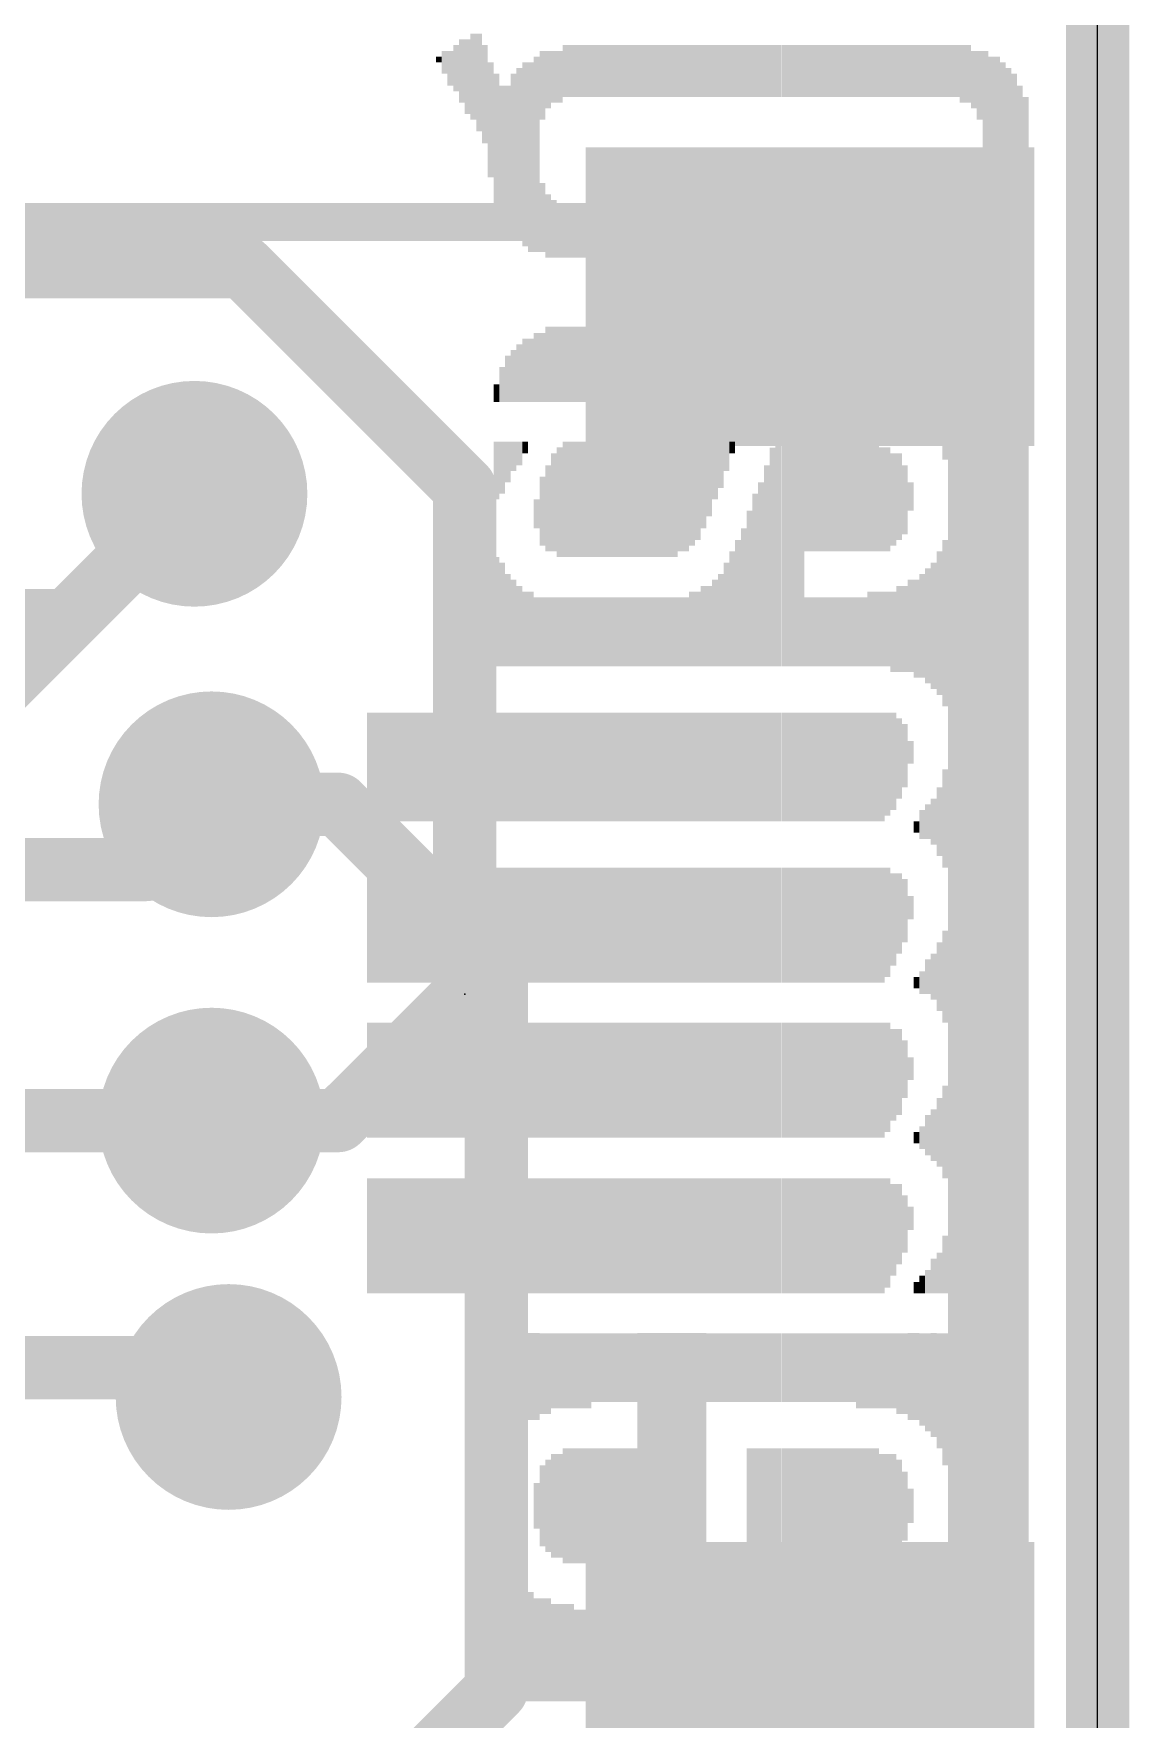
# Model space of a CAD drawing. Extents: x -0.1 to 25.5, y -0.1 to 17.9.
# Drawn here: x 21.13 to 25.53, y 5.98 to 12.75 of the extents above; entities that cross this region are included whole.
import ezdxf

# ---------------------------------------------------------------- set-up
doc = ezdxf.new("R2010")
doc.units = 0
for name, color, linetype in [('1', 12, 'CONTINUOUS'), ('16', 5, 'CONTINUOUS'), ('18', 110, 'CONTINUOUS'), ('20', 4, 'CONTINUOUS'), ('21', 40, 'CONTINUOUS'), ('22', 6, 'CONTINUOUS'), ('23', 53, 'CONTINUOUS'), ('51', 253, 'CONTINUOUS')]:
    doc.layers.add(name, color=color, linetype=linetype)

# ---------------------------------------------------------------- blocks, each defined once
blk = doc.blocks.new('RECT')
blk.add_solid([(-0.5, -0.5), (0.5, -0.5), (-0.5, 0.5), (0.5, 0.5)])
blk = doc.blocks.new('ROUNDV')
at = {"const_width": 0.5}
blk.add_lwpolyline([(0, -0.25, 1), (0, 0.25, 1), (0, -0.25)], format="xyb", dxfattribs=at)

msp = doc.modelspace()

# ---------------------------------------------------------------- linework, layer by layer
at = {"layer": '1', "const_width": 0.254}
for points in [[(17.526, 11.811), (21.971, 11.811)], [(21.971, 11.811), (22.86, 10.922)], [(22.86, 10.922), (22.86, 8.89)], [(21.7754, 10.8987), (21.2668, 10.39)], [(21.2668, 10.39), (20.346, 10.39)], [(21.582, 9.39), (21.844, 9.652)], [(20.346, 9.39), (21.582, 9.39)], [(22.86, 8.89), (22.352, 8.382)], [(21.844, 8.382), (20.354, 8.382)], [(22.352, 8.382), (21.844, 8.382)], [(20.346, 7.39), (21.7949, 7.39)], [(21.7949, 7.39), (21.9125, 7.2724)]]:
    msp.add_lwpolyline(points, dxfattribs=at)
at = {"layer": '1', "const_width": 0.127}
for points in [[(22.0159, 11.8559, 1), (21.9261, 11.7661)], [(21.971, 11.7475, 1), (21.971, 11.8745)], [(22.9235, 10.922, 1), (22.7965, 10.922)], [(21.8203, 10.8538, 1), (21.7305, 10.9436)], [(22.8151, 10.8771, 1), (22.9049, 10.9669)], [(21.2219, 10.4349, 1), (21.3117, 10.3451)], [(21.2668, 10.3265, 1), (21.2668, 10.4535)], [(21.8889, 9.6071, 1), (21.7991, 9.6969)], [(21.5371, 9.4349, 1), (21.6269, 9.3451)], [(21.582, 9.3265, 1), (21.582, 9.4535)], [(22.9049, 8.8451, 1), (22.8151, 8.9349)], [(22.7965, 8.89, 1), (22.9235, 8.89)], [(21.844, 8.4455, 1), (21.844, 8.3185)], [(21.844, 8.3185, 1), (21.844, 8.4455)], [(22.3071, 8.4269, 1), (22.3969, 8.3371)], [(22.352, 8.3185, 1), (22.352, 8.4455)], [(21.8398, 7.4349, 1), (21.75, 7.3451)], [(21.7949, 7.3265, 1), (21.7949, 7.4535)], [(21.8676, 7.2275, 1), (21.9574, 7.3173)]]:
    msp.add_lwpolyline(points, format="xyb", dxfattribs=at)
at = {"layer": '16', "const_width": 0.254}
for points in [[(25.4, 0), (25.4, 17.78)], [(20.6558, 9.779), (21.7754, 10.8987)], [(21.844, 9.652), (22.352, 9.652)], [(22.352, 9.652), (22.987, 9.017)], [(22.987, 9.017), (22.987, 6.096)], [(20.193, 8.382), (21.844, 8.382)], [(22.987, 6.096), (22.098, 5.207)]]:
    msp.add_lwpolyline(points, dxfattribs=at)
at = {"layer": '16', "const_width": 0.127}
for points in [[(21.8203, 10.8538, 1), (21.7305, 10.9436)], [(21.844, 9.7155, 1), (21.844, 9.5885)], [(22.3969, 9.6969, 1), (22.3071, 9.6071)], [(22.352, 9.5885, 1), (22.352, 9.7155)], [(23.0505, 9.017, 1), (22.9235, 9.017)], [(22.9421, 8.9721, 1), (23.0319, 9.0619)], [(21.844, 8.3185, 1), (21.844, 8.4455)], [(22.9235, 6.096, 1), (23.0505, 6.096)], [(23.0319, 6.0511, 1), (22.9421, 6.1409)]]:
    msp.add_lwpolyline(points, format="xyb", dxfattribs=at)
at = {"layer": '20'}
msp.add_line((25.4, 2.54), (25.4, 15.24), dxfattribs=at)
at = {"layer": '21', "const_width": 0.1524}
for points in [[(20.646, 11.99), (23.246, 11.99)], [(24.946, 6.79), (24.946, 10.99)]]:
    msp.add_lwpolyline(points, dxfattribs=at)
at = {"layer": '21', "const_width": 0.0762}
for points in [[(23.246, 11.9519, 1), (23.246, 12.0281)], [(24.9841, 10.99, 1), (24.9079, 10.99)], [(24.9079, 6.79, 1), (24.9841, 6.79)]]:
    msp.add_lwpolyline(points, format="xyb", dxfattribs=at)
at = {"layer": '23'}
msp.add_point((22.86, 8.89), dxfattribs=at)
at = {"layer": '51', "const_width": 0.1524}
for points in [[(20.696, 11.99), (24.946, 11.99)], [(24.946, 11.99), (24.946, 5.89)]]:
    msp.add_lwpolyline(points, dxfattribs=at)
at = {"layer": '51', "const_width": 0.0762}
for points in [[(24.9841, 11.99, 1), (24.9079, 11.99)], [(24.946, 11.9519, 1), (24.946, 12.0281)]]:
    msp.add_lwpolyline(points, format="xyb", dxfattribs=at)

# ---------------------------------------------------------------- block references
at = {"layer": '1', "xscale": 1.8, "yscale": 1.2, "rotation": 180}
for p in [(24.246, 11.69), (24.246, 6.09)]:
    msp.add_blockref('RECT', p, dxfattribs=at)
at = {"layer": '18', "xscale": 0.9064, "yscale": 0.9064}
for p in [(21.7754, 10.8987), (21.7754, 10.8987), (21.844, 9.652), (21.844, 9.652), (21.844, 8.382), (21.844, 8.382), (21.9125, 7.2724), (21.9125, 7.2724)]:
    msp.add_blockref('ROUNDV', p, dxfattribs=at)
at = {"layer": '22', "rotation": 90}
for p, xscale, yscale in [((22.8947, 12.573), 0.3454, 0.0231), ((22.9178, 12.5501), 0.3912, 0.0231), ((22.7791, 12.6314), 0.0914, 0.0231), ((22.8022, 12.6073), 0.1397, 0.0231), ((22.8253, 12.6073), 0.1854, 0.0231), ((22.8484, 12.5959), 0.254, 0.0231), ((22.8716, 12.573), 0.2997, 0.0231), ((22.9409, 12.5031), 0.3937, 0.0231), ((23.1718, 12.5387), 0.2769, 0.0231), ((23.1949, 12.5616), 0.2311, 0.0231), ((23.218, 12.573), 0.2083, 0.0231), ((23.241, 12.573), 0.2083, 0.0229), ((23.264, 12.5959), 0.2083, 0.0231), ((23.2871, 12.5959), 0.2083, 0.0231), ((23.3102, 12.5959), 0.2083, 0.0231), ((23.3333, 12.5959), 0.2083, 0.0231), ((23.3564, 12.5959), 0.2083, 0.0231), ((23.3796, 12.5959), 0.2083, 0.0231), ((23.4027, 12.5959), 0.2083, 0.0231), ((23.4258, 12.5959), 0.2083, 0.0231), ((23.4489, 12.5959), 0.2083, 0.0231), ((23.472, 12.5959), 0.2083, 0.0231), ((23.495, 12.5959), 0.2083, 0.0229), ((23.518, 12.5959), 0.2083, 0.0231), ((23.5411, 12.5959), 0.2083, 0.0231), ((23.5642, 12.5959), 0.2083, 0.0231), ((23.5873, 12.5959), 0.2083, 0.0231), ((23.6104, 12.5959), 0.2083, 0.0231), ((23.6336, 12.5959), 0.2083, 0.0231), ((23.6567, 12.5959), 0.2083, 0.0231), ((23.6798, 12.5959), 0.2083, 0.0231), ((23.7029, 12.5959), 0.2083, 0.0231), ((23.726, 12.5959), 0.2083, 0.0231), ((23.749, 12.5959), 0.2083, 0.0229), ((23.772, 12.5959), 0.2083, 0.0231), ((23.7951, 12.5959), 0.2083, 0.0231), ((23.8182, 12.5959), 0.2083, 0.0231), ((23.8413, 12.5959), 0.2083, 0.0231), ((23.8644, 12.5959), 0.2083, 0.0231), ((23.8876, 12.5959), 0.2083, 0.0231), ((23.9107, 12.5959), 0.2083, 0.0231), ((23.9338, 12.5959), 0.2083, 0.0231), ((23.9569, 12.5959), 0.2083, 0.0231), ((23.98, 12.5959), 0.2083, 0.0231), ((24.003, 12.5959), 0.2083, 0.0229), ((24.026, 12.5959), 0.2083, 0.0231), ((24.0491, 12.5959), 0.2083, 0.0231), ((24.0722, 12.5959), 0.2083, 0.0231), ((24.0953, 12.5959), 0.2083, 0.0231), ((24.1184, 12.5959), 0.2083, 0.0231), ((24.1416, 12.5959), 0.2083, 0.0231), ((24.1647, 12.5959), 0.2083, 0.0231), ((24.1878, 12.5959), 0.2083, 0.0231), ((24.2109, 12.5959), 0.2083, 0.0231), ((24.234, 12.5959), 0.2083, 0.0231), ((24.257, 12.5959), 0.2083, 0.0229), ((24.28, 12.5959), 0.2083, 0.0231), ((24.3031, 12.5959), 0.2083, 0.0231), ((24.3262, 12.5959), 0.2083, 0.0231), ((24.3493, 12.5959), 0.2083, 0.0231), ((24.3724, 12.5959), 0.2083, 0.0231), ((24.3956, 12.5959), 0.2083, 0.0231), ((24.4187, 12.5959), 0.2083, 0.0231), ((24.4418, 12.5959), 0.2083, 0.0231), ((24.4649, 12.5959), 0.2083, 0.0231), ((24.488, 12.5959), 0.2083, 0.0231), ((24.511, 12.5959), 0.2083, 0.0229), ((24.534, 12.5959), 0.2083, 0.0231), ((24.5571, 12.5959), 0.2083, 0.0231), ((24.5802, 12.5959), 0.2083, 0.0231), ((24.6033, 12.5959), 0.2083, 0.0231), ((24.6264, 12.5959), 0.2083, 0.0231), ((24.6496, 12.5959), 0.2083, 0.0231), ((24.6727, 12.5959), 0.2083, 0.0231), ((24.6958, 12.5959), 0.2083, 0.0231), ((24.7189, 12.5959), 0.2083, 0.0231), ((24.742, 12.5959), 0.2083, 0.0231), ((24.765, 12.5959), 0.2083, 0.0229), ((24.788, 12.5959), 0.2083, 0.0231), ((24.8111, 12.5959), 0.2083, 0.0231), ((24.8342, 12.5959), 0.2083, 0.0231), ((24.8573, 12.5844), 0.2311, 0.0231), ((24.8804, 12.5844), 0.2311, 0.0231), ((24.9036, 12.5616), 0.2311, 0.0231), ((24.9267, 12.5387), 0.2769, 0.0231), ((24.9498, 12.2733), 0.8077, 0.0231), ((22.756, 12.6429), 0.0229, 0.0231), ((22.964, 12.4003), 0.4623, 0.0231), ((23.0793, 12.2619), 0.6934, 0.0231), ((23.1024, 12.2619), 0.7391, 0.0231), ((23.1256, 12.2504), 0.762, 0.0231), ((23.1487, 12.2619), 0.7849, 0.0231), ((24.9729, 12.2733), 0.762, 0.0231), ((24.996, 12.2733), 0.762, 0.0231), ((25.019, 12.2733), 0.7163, 0.0229), ((25.042, 12.2733), 0.6706, 0.0231), ((22.987, 12.319), 0.5334, 0.0229), ((23.01, 12.2606), 0.5537, 0.0231), ((23.0331, 12.2492), 0.5766, 0.0231), ((23.0562, 12.2619), 0.6477, 0.0231), ((25.0651, 12.2733), 0.6248, 0.0231), ((25.0882, 12.2606), 0.5537, 0.0231), ((25.1113, 12.272), 0.4394, 0.0231), ((23.1718, 12.0079), 0.2769, 0.0231), ((24.9267, 12.0079), 0.2769, 0.0231), ((23.1949, 11.9736), 0.254, 0.0231), ((23.218, 11.9621), 0.2311, 0.0231), ((23.241, 11.9494), 0.2057, 0.0229), ((23.264, 11.9494), 0.2057, 0.0231), ((23.2871, 11.9494), 0.2057, 0.0231), ((23.3102, 11.9494), 0.2057, 0.0231), ((24.765, 11.9494), 0.2057, 0.0229), ((24.788, 11.9494), 0.2057, 0.0231), ((24.8111, 11.9494), 0.2057, 0.0231), ((24.8342, 11.9494), 0.2057, 0.0231), ((24.8573, 11.9494), 0.2057, 0.0231), ((24.8804, 11.9621), 0.2311, 0.0231), ((24.9036, 11.9736), 0.254, 0.0231), ((23.3333, 11.938), 0.1829, 0.0231), ((23.3564, 11.938), 0.1829, 0.0231), ((23.3796, 11.938), 0.1829, 0.0231), ((23.4027, 11.938), 0.1829, 0.0231), ((23.4258, 11.938), 0.1829, 0.0231), ((23.4489, 11.938), 0.1829, 0.0231), ((23.472, 11.938), 0.1829, 0.0231), ((23.495, 11.938), 0.1829, 0.0229), ((23.518, 11.938), 0.1829, 0.0231), ((23.5411, 11.938), 0.1829, 0.0231), ((23.5642, 11.938), 0.1829, 0.0231), ((23.5873, 11.938), 0.1829, 0.0231), ((23.6104, 11.938), 0.1829, 0.0231), ((23.6336, 11.938), 0.1829, 0.0231), ((23.6567, 11.938), 0.1829, 0.0231), ((23.6798, 11.938), 0.1829, 0.0231), ((23.7029, 11.938), 0.1829, 0.0231), ((23.726, 11.938), 0.1829, 0.0231), ((23.749, 11.938), 0.1829, 0.0229), ((23.772, 11.938), 0.1829, 0.0231), ((23.7951, 11.938), 0.1829, 0.0231), ((23.8182, 11.938), 0.1829, 0.0231), ((23.8413, 11.938), 0.1829, 0.0231), ((23.8644, 11.938), 0.1829, 0.0231), ((23.8876, 11.938), 0.1829, 0.0231), ((23.9107, 11.938), 0.1829, 0.0231), ((23.9338, 11.938), 0.1829, 0.0231), ((23.9569, 11.938), 0.1829, 0.0231), ((23.98, 11.938), 0.1829, 0.0231), ((24.003, 11.938), 0.1829, 0.0229), ((24.026, 11.938), 0.1829, 0.0231), ((24.0491, 11.938), 0.1829, 0.0231), ((24.0722, 11.938), 0.1829, 0.0231), ((24.0953, 11.938), 0.1829, 0.0231), ((24.1184, 11.938), 0.1829, 0.0231), ((24.1416, 11.938), 0.1829, 0.0231), ((24.1647, 11.938), 0.1829, 0.0231), ((24.1878, 11.938), 0.1829, 0.0231), ((24.2109, 11.938), 0.1829, 0.0231), ((24.234, 11.938), 0.1829, 0.0231), ((24.257, 11.938), 0.1829, 0.0229), ((24.28, 11.938), 0.1829, 0.0231), ((24.3031, 11.938), 0.1829, 0.0231), ((24.3262, 11.938), 0.1829, 0.0231), ((24.3493, 11.938), 0.1829, 0.0231), ((24.3724, 11.938), 0.1829, 0.0231), ((24.3956, 11.938), 0.1829, 0.0231), ((24.4187, 11.938), 0.1829, 0.0231), ((24.4418, 11.938), 0.1829, 0.0231), ((24.4649, 11.938), 0.1829, 0.0231), ((24.488, 11.938), 0.1829, 0.0231), ((24.511, 11.938), 0.1829, 0.0229), ((24.534, 11.938), 0.1829, 0.0231), ((24.5571, 11.938), 0.1829, 0.0231), ((24.5802, 11.938), 0.1829, 0.0231), ((24.6033, 11.938), 0.1829, 0.0231), ((24.6264, 11.938), 0.1829, 0.0231), ((24.6496, 11.938), 0.1829, 0.0231), ((24.6727, 11.938), 0.1829, 0.0231), ((24.6958, 11.938), 0.1829, 0.0231), ((24.7189, 11.938), 0.1829, 0.0231), ((24.742, 11.938), 0.1829, 0.0231), ((23.1024, 11.3944), 0.254, 0.0231), ((23.1256, 11.3944), 0.254, 0.0231), ((23.1487, 11.4059), 0.2769, 0.0231), ((23.1718, 11.4059), 0.2769, 0.0231), ((23.1949, 11.4186), 0.3023, 0.0231), ((23.218, 11.4186), 0.3023, 0.0231), ((23.241, 11.4186), 0.3023, 0.0229), ((23.264, 11.4186), 0.3023, 0.0231), ((23.2871, 11.4186), 0.3023, 0.0231), ((23.3102, 11.4186), 0.3023, 0.0231), ((23.3333, 11.4186), 0.3023, 0.0231), ((23.3564, 11.4186), 0.3023, 0.0231), ((23.3796, 11.4186), 0.3023, 0.0231), ((23.4027, 11.4186), 0.3023, 0.0231), ((23.4258, 11.4186), 0.3023, 0.0231), ((23.4489, 11.4186), 0.3023, 0.0231), ((23.472, 11.4186), 0.3023, 0.0231), ((23.495, 11.4186), 0.3023, 0.0229), ((23.518, 11.4186), 0.3023, 0.0231), ((23.5411, 11.4186), 0.3023, 0.0231), ((23.5642, 11.4186), 0.3023, 0.0231), ((23.5873, 11.4186), 0.3023, 0.0231), ((23.6104, 11.4186), 0.3023, 0.0231), ((23.6336, 11.4186), 0.3023, 0.0231), ((23.6567, 11.4186), 0.3023, 0.0231), ((23.6798, 11.4186), 0.3023, 0.0231), ((23.7029, 11.4186), 0.3023, 0.0231), ((23.726, 11.4186), 0.3023, 0.0231), ((23.749, 11.4186), 0.3023, 0.0229), ((23.772, 11.4186), 0.3023, 0.0231), ((23.7951, 11.4186), 0.3023, 0.0231), ((23.8182, 11.4186), 0.3023, 0.0231), ((23.8413, 11.4186), 0.3023, 0.0231), ((23.8644, 11.4186), 0.3023, 0.0231), ((23.8876, 11.4186), 0.3023, 0.0231), ((23.9107, 11.4186), 0.3023, 0.0231), ((23.9338, 11.4186), 0.3023, 0.0231), ((23.9569, 11.4186), 0.3023, 0.0231), ((23.98, 11.4186), 0.3023, 0.0231), ((24.003, 11.4186), 0.3023, 0.0229), ((24.026, 11.4186), 0.3023, 0.0231), ((24.0491, 11.4186), 0.3023, 0.0231), ((24.0722, 11.4186), 0.3023, 0.0231), ((24.0953, 11.4186), 0.3023, 0.0231), ((24.1184, 11.4186), 0.3023, 0.0231), ((24.1416, 11.4186), 0.3023, 0.0231), ((24.1647, 11.4186), 0.3023, 0.0231), ((24.1878, 11.4186), 0.3023, 0.0231), ((24.2109, 11.4186), 0.3023, 0.0231), ((24.234, 11.4186), 0.3023, 0.0231), ((24.257, 11.4186), 0.3023, 0.0229), ((24.28, 11.4186), 0.3023, 0.0231), ((24.3031, 11.4186), 0.3023, 0.0231), ((24.3262, 11.4186), 0.3023, 0.0231), ((24.3493, 11.4186), 0.3023, 0.0231), ((24.3724, 11.4186), 0.3023, 0.0231), ((24.3956, 11.4186), 0.3023, 0.0231), ((24.4187, 11.4186), 0.3023, 0.0231), ((24.4418, 11.4186), 0.3023, 0.0231), ((24.4649, 11.4186), 0.3023, 0.0231), ((24.488, 11.4186), 0.3023, 0.0231), ((24.511, 11.4186), 0.3023, 0.0229), ((24.534, 11.4186), 0.3023, 0.0231), ((24.5571, 11.4071), 0.3251, 0.0231), ((24.5802, 11.4071), 0.3251, 0.0231), ((24.6033, 11.4071), 0.3251, 0.0231), ((24.6264, 11.3957), 0.348, 0.0231), ((24.6496, 11.3957), 0.348, 0.0231), ((24.6727, 11.3843), 0.3708, 0.0231), ((24.6958, 11.3843), 0.3708, 0.0231), ((24.7189, 11.3728), 0.3937, 0.0231), ((24.742, 11.35), 0.4394, 0.0231), ((24.765, 11.3386), 0.4623, 0.0229), ((24.788, 11.303), 0.5334, 0.0231), ((24.8111, 8.81), 5.5194, 0.0231), ((24.8342, 8.81), 5.5194, 0.0231), ((24.8573, 8.81), 5.5194, 0.0231), ((24.8804, 8.81), 5.5194, 0.0231), ((24.9036, 8.81), 5.5194, 0.0231), ((24.9267, 8.7973), 5.494, 0.0231), ((24.9498, 8.7973), 5.494, 0.0231), ((24.9729, 8.7859), 5.4712, 0.0231), ((24.996, 8.7859), 5.4712, 0.0231), ((23.0331, 11.3602), 0.1854, 0.0231), ((23.0562, 11.3716), 0.2083, 0.0231), ((23.0793, 11.383), 0.2311, 0.0231), ((25.019, 8.7744), 5.4483, 0.0229), ((25.042, 8.763), 5.4254, 0.0231), ((25.0651, 8.7516), 5.4026, 0.0231), ((23.01, 11.3373), 0.1397, 0.0231), ((25.0882, 8.7287), 5.3569, 0.0231), ((22.987, 11.303), 0.0711, 0.0229), ((25.1113, 8.6944), 5.2883, 0.0231), ((22.987, 10.9919), 0.2311, 0.0229), ((23.01, 11.0033), 0.2083, 0.0231), ((23.0331, 11.0261), 0.1626, 0.0231), ((23.0562, 11.049), 0.1168, 0.0231), ((23.0793, 11.0604), 0.094, 0.0231), ((23.1024, 11.0846), 0.0457, 0.0231), ((23.264, 10.8763), 0.4623, 0.0231), ((23.2871, 10.8763), 0.4623, 0.0231), ((23.3102, 10.8763), 0.4623, 0.0231), ((23.3333, 10.8763), 0.4623, 0.0231), ((23.3564, 10.8763), 0.4623, 0.0231), ((23.3796, 10.8763), 0.4623, 0.0231), ((23.4027, 10.8763), 0.4623, 0.0231), ((23.4258, 10.8763), 0.4623, 0.0231), ((23.4489, 10.8763), 0.4623, 0.0231), ((23.472, 10.8763), 0.4623, 0.0231), ((23.495, 10.8763), 0.4623, 0.0229), ((23.518, 10.8763), 0.4623, 0.0231), ((23.5411, 10.8763), 0.4623, 0.0231), ((23.5642, 10.8763), 0.4623, 0.0231), ((23.5873, 10.8763), 0.4623, 0.0231), ((23.6104, 10.8763), 0.4623, 0.0231), ((23.6336, 10.8763), 0.4623, 0.0231), ((23.6567, 10.8763), 0.4623, 0.0231), ((23.6798, 10.8763), 0.4623, 0.0231), ((23.7029, 10.8763), 0.4623, 0.0231), ((23.726, 10.8877), 0.4394, 0.0231), ((23.749, 10.8877), 0.4394, 0.0229), ((23.772, 10.8991), 0.4166, 0.0231), ((23.7951, 10.9106), 0.3937, 0.0231), ((23.8182, 10.9334), 0.348, 0.0231), ((23.8413, 10.9576), 0.2997, 0.0231), ((23.8644, 10.9919), 0.2311, 0.0231), ((23.8876, 11.0147), 0.1854, 0.0231), ((23.9107, 11.049), 0.1168, 0.0231), ((23.9338, 11.0846), 0.0457, 0.0231), ((24.1184, 10.6566), 0.9017, 0.0231), ((24.1416, 10.6566), 0.9017, 0.0231), ((24.1647, 10.6566), 0.9017, 0.0231), ((24.1878, 10.6566), 0.9017, 0.0231), ((24.2109, 10.6566), 0.9017, 0.0231), ((24.234, 10.8877), 0.4394, 0.0231), ((24.257, 10.8877), 0.4394, 0.0229), ((24.28, 10.8877), 0.4394, 0.0231), ((24.3031, 10.8877), 0.4394, 0.0231), ((24.3262, 10.8877), 0.4394, 0.0231), ((24.3493, 10.8877), 0.4394, 0.0231), ((24.3724, 10.8877), 0.4394, 0.0231), ((24.3956, 10.8877), 0.4394, 0.0231), ((24.4187, 10.8877), 0.4394, 0.0231), ((24.4418, 10.8877), 0.4394, 0.0231), ((24.4649, 10.8877), 0.4394, 0.0231), ((24.488, 10.8877), 0.4394, 0.0231), ((24.511, 10.8877), 0.4394, 0.0229), ((23.218, 10.8649), 0.3937, 0.0231), ((23.241, 10.8649), 0.4394, 0.0229), ((24.0953, 10.6451), 0.8788, 0.0231), ((24.534, 10.8763), 0.4166, 0.0231), ((24.5571, 10.8763), 0.4166, 0.0231), ((24.5802, 10.8763), 0.3708, 0.0231), ((24.6033, 10.8877), 0.348, 0.0231), ((23.1718, 10.8293), 0.2769, 0.0231), ((23.1949, 10.8407), 0.3454, 0.0231), ((24.0722, 10.6096), 0.8077, 0.0231), ((24.6264, 10.875), 0.2769, 0.0231), ((24.026, 10.5524), 0.6934, 0.0231), ((24.0491, 10.5753), 0.7391, 0.0231), ((24.6496, 10.8877), 0.1143, 0.0231), ((23.1487, 10.8179), 0.1168, 0.0231), ((24.003, 10.5181), 0.6248, 0.0229), ((23.9569, 10.4597), 0.508, 0.0231), ((23.98, 10.4826), 0.5537, 0.0231), ((24.788, 10.3797), 0.668, 0.0231), ((22.987, 10.4254), 0.4394, 0.0229), ((23.9338, 10.4369), 0.4623, 0.0231), ((24.765, 10.3797), 0.5766, 0.0229), ((23.01, 10.414), 0.4166, 0.0231), ((23.0331, 10.3911), 0.3708, 0.0231), ((23.8876, 10.3911), 0.3708, 0.0231), ((23.9107, 10.414), 0.4166, 0.0231), ((24.6958, 10.3683), 0.4166, 0.0231), ((24.7189, 10.3683), 0.4623, 0.0231), ((24.742, 10.3683), 0.508, 0.0231), ((23.0562, 10.3797), 0.348, 0.0231), ((23.0793, 10.367), 0.3226, 0.0231), ((23.1024, 10.3556), 0.2997, 0.0231), ((23.1256, 10.3556), 0.2997, 0.0231), ((23.772, 10.3556), 0.2997, 0.0231), ((23.7951, 10.3556), 0.2997, 0.0231), ((23.8182, 10.367), 0.3226, 0.0231), ((23.8413, 10.367), 0.3226, 0.0231), ((23.8644, 10.3797), 0.348, 0.0231), ((24.488, 10.3556), 0.2997, 0.0231), ((24.511, 10.3556), 0.2997, 0.0229), ((24.534, 10.3556), 0.2997, 0.0231), ((24.5571, 10.3556), 0.2997, 0.0231), ((24.5802, 10.3442), 0.3226, 0.0231), ((24.6033, 10.3556), 0.3454, 0.0231), ((24.6264, 10.3556), 0.3454, 0.0231), ((24.6496, 10.3683), 0.3708, 0.0231), ((24.6727, 10.3568), 0.3937, 0.0231), ((23.1487, 10.3442), 0.2769, 0.0231), ((23.1718, 10.3442), 0.2769, 0.0231), ((23.1949, 10.3442), 0.2769, 0.0231), ((23.218, 10.3442), 0.2769, 0.0231), ((23.241, 10.3442), 0.2769, 0.0229), ((23.264, 10.3442), 0.2769, 0.0231), ((23.2871, 10.3442), 0.2769, 0.0231), ((23.3102, 10.3442), 0.2769, 0.0231), ((23.3333, 10.3442), 0.2769, 0.0231), ((23.3564, 10.3442), 0.2769, 0.0231), ((23.3796, 10.3442), 0.2769, 0.0231), ((23.4027, 10.3442), 0.2769, 0.0231), ((23.4258, 10.3442), 0.2769, 0.0231), ((23.4489, 10.3442), 0.2769, 0.0231), ((23.472, 10.3442), 0.2769, 0.0231), ((23.495, 10.3442), 0.2769, 0.0229), ((23.518, 10.3442), 0.2769, 0.0231), ((23.5411, 10.3442), 0.2769, 0.0231), ((23.5642, 10.3442), 0.2769, 0.0231), ((23.5873, 10.3442), 0.2769, 0.0231), ((23.6104, 10.3442), 0.2769, 0.0231), ((23.6336, 10.3442), 0.2769, 0.0231), ((23.6567, 10.3442), 0.2769, 0.0231), ((23.6798, 10.3442), 0.2769, 0.0231), ((23.7029, 10.3442), 0.2769, 0.0231), ((23.726, 10.3442), 0.2769, 0.0231), ((23.749, 10.3442), 0.2769, 0.0229), ((24.234, 10.3442), 0.2769, 0.0231), ((24.257, 10.3442), 0.2769, 0.0229), ((24.28, 10.3442), 0.2769, 0.0231), ((24.3031, 10.3442), 0.2769, 0.0231), ((24.3262, 10.3442), 0.2769, 0.0231), ((24.3493, 10.3442), 0.2769, 0.0231), ((24.3724, 10.3442), 0.2769, 0.0231), ((24.3956, 10.3442), 0.2769, 0.0231), ((24.4187, 10.3442), 0.2769, 0.0231), ((24.4418, 10.3442), 0.2769, 0.0231), ((24.4649, 10.3442), 0.2769, 0.0231), ((22.479, 9.8019), 0.4369, 0.0229), ((22.502, 9.8019), 0.4369, 0.0231), ((22.5251, 9.8019), 0.4369, 0.0231), ((22.5482, 9.8019), 0.4369, 0.0231), ((22.5713, 9.8019), 0.4369, 0.0231), ((22.5944, 9.8019), 0.4369, 0.0231), ((22.6176, 9.8019), 0.4369, 0.0231), ((22.6407, 9.8019), 0.4369, 0.0231), ((22.6638, 9.8019), 0.4369, 0.0231), ((22.6869, 9.8019), 0.4369, 0.0231), ((22.71, 9.8019), 0.4369, 0.0231), ((22.733, 9.8019), 0.4369, 0.0229), ((22.756, 9.8019), 0.4369, 0.0231), ((22.7791, 9.8019), 0.4369, 0.0231), ((22.8022, 9.8019), 0.4369, 0.0231), ((22.8253, 9.8019), 0.4369, 0.0231), ((22.8484, 9.8019), 0.4369, 0.0231), ((22.8716, 9.8019), 0.4369, 0.0231), ((22.8947, 9.8019), 0.4369, 0.0231), ((22.987, 9.8019), 0.4369, 0.0229), ((23.01, 9.8019), 0.4369, 0.0231), ((23.0331, 9.8019), 0.4369, 0.0231), ((23.0562, 9.8019), 0.4369, 0.0231), ((23.0793, 9.8019), 0.4369, 0.0231), ((23.1024, 9.8019), 0.4369, 0.0231), ((23.1256, 9.8019), 0.4369, 0.0231), ((23.1487, 9.8019), 0.4369, 0.0231), ((23.1718, 9.8019), 0.4369, 0.0231), ((23.1949, 9.8019), 0.4369, 0.0231), ((23.218, 9.8019), 0.4369, 0.0231), ((23.241, 9.8019), 0.4369, 0.0229), ((23.264, 9.8019), 0.4369, 0.0231), ((23.2871, 9.8019), 0.4369, 0.0231), ((23.3102, 9.8019), 0.4369, 0.0231), ((23.3333, 9.8019), 0.4369, 0.0231), ((23.3564, 9.8019), 0.4369, 0.0231), ((23.3796, 9.8019), 0.4369, 0.0231), ((23.4027, 9.8019), 0.4369, 0.0231), ((23.4258, 9.8019), 0.4369, 0.0231), ((23.4489, 9.8019), 0.4369, 0.0231), ((23.472, 9.8019), 0.4369, 0.0231), ((23.495, 9.8019), 0.4369, 0.0229), ((23.518, 9.8019), 0.4369, 0.0231), ((23.5411, 9.8019), 0.4369, 0.0231), ((23.5642, 9.8019), 0.4369, 0.0231), ((23.5873, 9.8019), 0.4369, 0.0231), ((23.6104, 9.8019), 0.4369, 0.0231), ((23.6336, 9.8019), 0.4369, 0.0231), ((23.6567, 9.8019), 0.4369, 0.0231), ((23.6798, 9.8019), 0.4369, 0.0231), ((23.7029, 9.8019), 0.4369, 0.0231), ((23.726, 9.8019), 0.4369, 0.0231), ((23.749, 9.8019), 0.4369, 0.0229), ((23.772, 9.8019), 0.4369, 0.0231), ((23.7951, 9.8019), 0.4369, 0.0231), ((23.8182, 9.8019), 0.4369, 0.0231), ((23.8413, 9.8019), 0.4369, 0.0231), ((23.8644, 9.8019), 0.4369, 0.0231), ((23.8876, 9.8019), 0.4369, 0.0231), ((23.9107, 9.8019), 0.4369, 0.0231), ((23.9338, 9.8019), 0.4369, 0.0231), ((23.9569, 9.8019), 0.4369, 0.0231), ((23.98, 9.8019), 0.4369, 0.0231), ((24.003, 9.8019), 0.4369, 0.0229), ((24.026, 9.8019), 0.4369, 0.0231), ((24.0491, 9.8019), 0.4369, 0.0231), ((24.0722, 9.8019), 0.4369, 0.0231), ((24.0953, 9.8019), 0.4369, 0.0231), ((24.1184, 9.8019), 0.4369, 0.0231), ((24.1416, 9.8019), 0.4369, 0.0231), ((24.1647, 9.8019), 0.4369, 0.0231), ((24.1878, 9.8019), 0.4369, 0.0231), ((24.2109, 9.8019), 0.4369, 0.0231), ((24.234, 9.8019), 0.4369, 0.0231), ((24.257, 9.8019), 0.4369, 0.0229), ((24.28, 9.8019), 0.4369, 0.0231), ((24.3031, 9.8019), 0.4369, 0.0231), ((24.3262, 9.8019), 0.4369, 0.0231), ((24.3493, 9.8019), 0.4369, 0.0231), ((24.3724, 9.8019), 0.4369, 0.0231), ((24.3956, 9.8019), 0.4369, 0.0231), ((24.4187, 9.8019), 0.4369, 0.0231), ((24.4418, 9.8019), 0.4369, 0.0231), ((24.4649, 9.8019), 0.4369, 0.0231), ((24.488, 9.8019), 0.4369, 0.0231), ((24.511, 9.8019), 0.4369, 0.0229), ((24.534, 9.8019), 0.4369, 0.0231), ((24.5571, 9.8133), 0.414, 0.0231), ((24.5802, 9.8247), 0.3912, 0.0231), ((24.6033, 9.8361), 0.3226, 0.0231), ((24.6264, 9.8476), 0.254, 0.0231), ((24.6496, 9.8603), 0.0914, 0.0231), ((24.788, 9.5949), 0.3937, 0.0231), ((24.765, 9.5822), 0.2769, 0.0229), ((24.6958, 9.5707), 0.1168, 0.0231), ((24.7189, 9.5822), 0.1397, 0.0231), ((24.742, 9.5822), 0.1854, 0.0231), ((24.6727, 9.5606), 0.0457, 0.0231), ((22.479, 9.1669), 0.4623, 0.0229), ((22.502, 9.1669), 0.4623, 0.0231), ((22.5251, 9.1669), 0.4623, 0.0231), ((22.5482, 9.1669), 0.4623, 0.0231), ((22.5713, 9.1669), 0.4623, 0.0231), ((22.5944, 9.1669), 0.4623, 0.0231), ((22.6176, 9.1669), 0.4623, 0.0231), ((22.6407, 9.1669), 0.4623, 0.0231), ((22.6638, 9.1669), 0.4623, 0.0231), ((22.6869, 9.1669), 0.4623, 0.0231), ((22.71, 9.1669), 0.4623, 0.0231), ((22.733, 9.1669), 0.4623, 0.0229), ((22.756, 9.1669), 0.4623, 0.0231), ((22.7791, 9.1669), 0.4623, 0.0231), ((22.8022, 9.1669), 0.4623, 0.0231), ((22.8253, 9.1669), 0.4623, 0.0231), ((22.8484, 9.1669), 0.4623, 0.0231), ((22.8716, 9.1669), 0.4623, 0.0231), ((22.8947, 9.1669), 0.4623, 0.0231), ((22.987, 9.1669), 0.4623, 0.0229), ((23.01, 9.1669), 0.4623, 0.0231), ((23.0331, 9.1669), 0.4623, 0.0231), ((23.0562, 9.1669), 0.4623, 0.0231), ((23.0793, 9.1669), 0.4623, 0.0231), ((23.1024, 9.1669), 0.4623, 0.0231), ((23.1256, 9.1669), 0.4623, 0.0231), ((23.1487, 9.1669), 0.4623, 0.0231), ((23.1718, 9.1669), 0.4623, 0.0231), ((23.1949, 9.1669), 0.4623, 0.0231), ((23.218, 9.1669), 0.4623, 0.0231), ((23.241, 9.1669), 0.4623, 0.0229), ((23.264, 9.1669), 0.4623, 0.0231), ((23.2871, 9.1669), 0.4623, 0.0231), ((23.3102, 9.1669), 0.4623, 0.0231), ((23.3333, 9.1669), 0.4623, 0.0231), ((23.3564, 9.1669), 0.4623, 0.0231), ((23.3796, 9.1669), 0.4623, 0.0231), ((23.4027, 9.1669), 0.4623, 0.0231), ((23.4258, 9.1669), 0.4623, 0.0231), ((23.4489, 9.1669), 0.4623, 0.0231), ((23.472, 9.1669), 0.4623, 0.0231), ((23.495, 9.1669), 0.4623, 0.0229), ((23.518, 9.1669), 0.4623, 0.0231), ((23.5411, 9.1669), 0.4623, 0.0231), ((23.5642, 9.1669), 0.4623, 0.0231), ((23.5873, 9.1669), 0.4623, 0.0231), ((23.6104, 9.1669), 0.4623, 0.0231), ((23.6336, 9.1669), 0.4623, 0.0231), ((23.6567, 9.1669), 0.4623, 0.0231), ((23.6798, 9.1669), 0.4623, 0.0231), ((23.7029, 9.1669), 0.4623, 0.0231), ((23.726, 9.1669), 0.4623, 0.0231), ((23.749, 9.1669), 0.4623, 0.0229), ((23.772, 9.1669), 0.4623, 0.0231), ((23.7951, 9.1669), 0.4623, 0.0231), ((23.8182, 9.1669), 0.4623, 0.0231), ((23.8413, 9.1669), 0.4623, 0.0231), ((23.8644, 9.1669), 0.4623, 0.0231), ((23.8876, 9.1669), 0.4623, 0.0231), ((23.9107, 9.1669), 0.4623, 0.0231), ((23.9338, 9.1669), 0.4623, 0.0231), ((23.9569, 9.1669), 0.4623, 0.0231), ((23.98, 9.1669), 0.4623, 0.0231), ((24.003, 9.1669), 0.4623, 0.0229), ((24.026, 9.1669), 0.4623, 0.0231), ((24.0491, 9.1669), 0.4623, 0.0231), ((24.0722, 9.1669), 0.4623, 0.0231), ((24.0953, 9.1669), 0.4623, 0.0231), ((24.1184, 9.1669), 0.4623, 0.0231), ((24.1416, 9.1669), 0.4623, 0.0231), ((24.1647, 9.1669), 0.4623, 0.0231), ((24.1878, 9.1669), 0.4623, 0.0231), ((24.2109, 9.1669), 0.4623, 0.0231), ((24.234, 9.1669), 0.4623, 0.0231), ((24.257, 9.1669), 0.4623, 0.0229), ((24.28, 9.1669), 0.4623, 0.0231), ((24.3031, 9.1669), 0.4623, 0.0231), ((24.3262, 9.1669), 0.4623, 0.0231), ((24.3493, 9.1669), 0.4623, 0.0231), ((24.3724, 9.1669), 0.4623, 0.0231), ((24.3956, 9.1669), 0.4623, 0.0231), ((24.4187, 9.1669), 0.4623, 0.0231), ((24.4418, 9.1669), 0.4623, 0.0231), ((24.4649, 9.1669), 0.4623, 0.0231), ((24.488, 9.1669), 0.4623, 0.0231), ((24.511, 9.1669), 0.4623, 0.0229), ((24.534, 9.1669), 0.4623, 0.0231), ((24.5571, 9.1783), 0.4394, 0.0231), ((24.5802, 9.1897), 0.3708, 0.0231), ((24.6033, 9.2139), 0.3226, 0.0231), ((24.6264, 9.2253), 0.254, 0.0231), ((24.6496, 9.2367), 0.094, 0.0231), ((24.788, 8.9599), 0.3683, 0.0231), ((24.765, 8.9599), 0.2769, 0.0229), ((24.7189, 8.9599), 0.1397, 0.0231), ((24.742, 8.9599), 0.1854, 0.0231), ((24.6727, 8.9357), 0.0457, 0.0231), ((24.6958, 8.9357), 0.0914, 0.0231), ((22.479, 8.5446), 0.4623, 0.0229), ((22.502, 8.5446), 0.4623, 0.0231), ((22.5251, 8.5446), 0.4623, 0.0231), ((22.5482, 8.5446), 0.4623, 0.0231), ((22.5713, 8.5446), 0.4623, 0.0231), ((22.5944, 8.5446), 0.4623, 0.0231), ((22.6176, 8.5446), 0.4623, 0.0231), ((22.6407, 8.5446), 0.4623, 0.0231), ((22.6638, 8.5446), 0.4623, 0.0231), ((22.6869, 8.5446), 0.4623, 0.0231), ((22.71, 8.5446), 0.4623, 0.0231), ((22.733, 8.5446), 0.4623, 0.0229), ((22.756, 8.5446), 0.4623, 0.0231), ((22.7791, 8.5446), 0.4623, 0.0231), ((22.8022, 8.5446), 0.4623, 0.0231), ((22.8253, 8.5446), 0.4623, 0.0231), ((22.8484, 8.5446), 0.4623, 0.0231), ((22.8716, 8.5446), 0.4623, 0.0231), ((22.8947, 8.5446), 0.4623, 0.0231), ((22.987, 8.5446), 0.4623, 0.0229), ((23.01, 8.5446), 0.4623, 0.0231), ((23.0331, 8.5446), 0.4623, 0.0231), ((23.0562, 8.5446), 0.4623, 0.0231), ((23.0793, 8.5446), 0.4623, 0.0231), ((23.1024, 8.5446), 0.4623, 0.0231), ((23.1256, 8.5446), 0.4623, 0.0231), ((23.1487, 8.5446), 0.4623, 0.0231), ((23.1718, 8.5446), 0.4623, 0.0231), ((23.1949, 8.5446), 0.4623, 0.0231), ((23.218, 8.5446), 0.4623, 0.0231), ((23.241, 8.5446), 0.4623, 0.0229), ((23.264, 8.5446), 0.4623, 0.0231), ((23.2871, 8.5446), 0.4623, 0.0231), ((23.3102, 8.5446), 0.4623, 0.0231), ((23.3333, 8.5446), 0.4623, 0.0231), ((23.3564, 8.5446), 0.4623, 0.0231), ((23.3796, 8.5446), 0.4623, 0.0231), ((23.4027, 8.5446), 0.4623, 0.0231), ((23.4258, 8.5446), 0.4623, 0.0231), ((23.4489, 8.5446), 0.4623, 0.0231), ((23.472, 8.5446), 0.4623, 0.0231), ((23.495, 8.5446), 0.4623, 0.0229), ((23.518, 8.5446), 0.4623, 0.0231), ((23.5411, 8.5446), 0.4623, 0.0231), ((23.5642, 8.5446), 0.4623, 0.0231), ((23.5873, 8.5446), 0.4623, 0.0231), ((23.6104, 8.5446), 0.4623, 0.0231), ((23.6336, 8.5446), 0.4623, 0.0231), ((23.6567, 8.5446), 0.4623, 0.0231), ((23.6798, 8.5446), 0.4623, 0.0231), ((23.7029, 8.5446), 0.4623, 0.0231), ((23.726, 8.5446), 0.4623, 0.0231), ((23.749, 8.5446), 0.4623, 0.0229), ((23.772, 8.5446), 0.4623, 0.0231), ((23.7951, 8.5446), 0.4623, 0.0231), ((23.8182, 8.5446), 0.4623, 0.0231), ((23.8413, 8.5446), 0.4623, 0.0231), ((23.8644, 8.5446), 0.4623, 0.0231), ((23.8876, 8.5446), 0.4623, 0.0231), ((23.9107, 8.5446), 0.4623, 0.0231), ((23.9338, 8.5446), 0.4623, 0.0231), ((23.9569, 8.5446), 0.4623, 0.0231), ((23.98, 8.5446), 0.4623, 0.0231), ((24.003, 8.5446), 0.4623, 0.0229), ((24.026, 8.5446), 0.4623, 0.0231), ((24.0491, 8.5446), 0.4623, 0.0231), ((24.0722, 8.5446), 0.4623, 0.0231), ((24.0953, 8.5446), 0.4623, 0.0231), ((24.1184, 8.5446), 0.4623, 0.0231), ((24.1416, 8.5446), 0.4623, 0.0231), ((24.1647, 8.5446), 0.4623, 0.0231), ((24.1878, 8.5446), 0.4623, 0.0231), ((24.2109, 8.5446), 0.4623, 0.0231), ((24.234, 8.5446), 0.4623, 0.0231), ((24.257, 8.5446), 0.4623, 0.0229), ((24.28, 8.5446), 0.4623, 0.0231), ((24.3031, 8.5446), 0.4623, 0.0231), ((24.3262, 8.5446), 0.4623, 0.0231), ((24.3493, 8.5446), 0.4623, 0.0231), ((24.3724, 8.5446), 0.4623, 0.0231), ((24.3956, 8.5446), 0.4623, 0.0231), ((24.4187, 8.5446), 0.4623, 0.0231), ((24.4418, 8.5446), 0.4623, 0.0231), ((24.4649, 8.5446), 0.4623, 0.0231), ((24.488, 8.5446), 0.4623, 0.0231), ((24.511, 8.5446), 0.4623, 0.0229), ((24.534, 8.5446), 0.4623, 0.0231), ((24.5571, 8.556), 0.4394, 0.0231), ((24.5802, 8.5662), 0.3683, 0.0231), ((24.6033, 8.5776), 0.3454, 0.0231), ((24.6264, 8.589), 0.2311, 0.0231), ((24.6496, 8.5903), 0.0914, 0.0231), ((24.765, 8.335), 0.2769, 0.0229), ((24.788, 8.3363), 0.3708, 0.0231), ((24.7189, 8.3236), 0.1626, 0.0231), ((24.742, 8.3236), 0.2083, 0.0231), ((24.6727, 8.3134), 0.0457, 0.0231), ((24.6958, 8.3134), 0.0914, 0.0231), ((22.479, 7.9197), 0.4623, 0.0229), ((22.502, 7.9197), 0.4623, 0.0231), ((22.5251, 7.9197), 0.4623, 0.0231), ((22.5482, 7.9197), 0.4623, 0.0231), ((22.5713, 7.9197), 0.4623, 0.0231), ((22.5944, 7.9197), 0.4623, 0.0231), ((22.6176, 7.9197), 0.4623, 0.0231), ((22.6407, 7.9197), 0.4623, 0.0231), ((22.6638, 7.9197), 0.4623, 0.0231), ((22.6869, 7.9197), 0.4623, 0.0231), ((22.71, 7.9197), 0.4623, 0.0231), ((22.733, 7.9197), 0.4623, 0.0229), ((22.756, 7.9197), 0.4623, 0.0231), ((22.7791, 7.9197), 0.4623, 0.0231), ((22.8022, 7.9197), 0.4623, 0.0231), ((22.8253, 7.9197), 0.4623, 0.0231), ((22.8484, 7.9197), 0.4623, 0.0231), ((22.8716, 7.9197), 0.4623, 0.0231), ((22.8947, 7.9197), 0.4623, 0.0231), ((22.987, 7.9197), 0.4623, 0.0229), ((23.01, 7.9197), 0.4623, 0.0231), ((23.0331, 7.9197), 0.4623, 0.0231), ((23.0562, 7.9197), 0.4623, 0.0231), ((23.0793, 7.9197), 0.4623, 0.0231), ((23.1024, 7.9197), 0.4623, 0.0231), ((23.1256, 7.9197), 0.4623, 0.0231), ((23.1487, 7.9197), 0.4623, 0.0231), ((23.1718, 7.9197), 0.4623, 0.0231), ((23.1949, 7.9197), 0.4623, 0.0231), ((23.218, 7.9197), 0.4623, 0.0231), ((23.241, 7.9197), 0.4623, 0.0229), ((23.264, 7.9197), 0.4623, 0.0231), ((23.2871, 7.9197), 0.4623, 0.0231), ((23.3102, 7.9197), 0.4623, 0.0231), ((23.3333, 7.9197), 0.4623, 0.0231), ((23.3564, 7.9197), 0.4623, 0.0231), ((23.3796, 7.9197), 0.4623, 0.0231), ((23.4027, 7.9197), 0.4623, 0.0231), ((23.4258, 7.9197), 0.4623, 0.0231), ((23.4489, 7.9197), 0.4623, 0.0231), ((23.472, 7.9197), 0.4623, 0.0231), ((23.495, 7.9197), 0.4623, 0.0229), ((23.518, 7.9197), 0.4623, 0.0231), ((23.5411, 7.9197), 0.4623, 0.0231), ((23.5642, 7.9197), 0.4623, 0.0231), ((23.5873, 7.9197), 0.4623, 0.0231), ((23.6104, 7.9197), 0.4623, 0.0231), ((23.6336, 7.9197), 0.4623, 0.0231), ((23.6567, 7.9197), 0.4623, 0.0231), ((23.6798, 7.9197), 0.4623, 0.0231), ((23.7029, 7.9197), 0.4623, 0.0231), ((23.726, 7.9197), 0.4623, 0.0231), ((23.749, 7.9197), 0.4623, 0.0229), ((23.772, 7.9197), 0.4623, 0.0231), ((23.7951, 7.9197), 0.4623, 0.0231), ((23.8182, 7.9197), 0.4623, 0.0231), ((23.8413, 7.9197), 0.4623, 0.0231), ((23.8644, 7.9197), 0.4623, 0.0231), ((23.8876, 7.9197), 0.4623, 0.0231), ((23.9107, 7.9197), 0.4623, 0.0231), ((23.9338, 7.9197), 0.4623, 0.0231), ((23.9569, 7.9197), 0.4623, 0.0231), ((23.98, 7.9197), 0.4623, 0.0231), ((24.003, 7.9197), 0.4623, 0.0229), ((24.026, 7.9197), 0.4623, 0.0231), ((24.0491, 7.9197), 0.4623, 0.0231), ((24.0722, 7.9197), 0.4623, 0.0231), ((24.0953, 7.9197), 0.4623, 0.0231), ((24.1184, 7.9197), 0.4623, 0.0231), ((24.1416, 7.9197), 0.4623, 0.0231), ((24.1647, 7.9197), 0.4623, 0.0231), ((24.1878, 7.9197), 0.4623, 0.0231), ((24.2109, 7.9197), 0.4623, 0.0231), ((24.234, 7.9197), 0.4623, 0.0231), ((24.257, 7.9197), 0.4623, 0.0229), ((24.28, 7.9197), 0.4623, 0.0231), ((24.3031, 7.9197), 0.4623, 0.0231), ((24.3262, 7.9197), 0.4623, 0.0231), ((24.3493, 7.9197), 0.4623, 0.0231), ((24.3724, 7.9197), 0.4623, 0.0231), ((24.3956, 7.9197), 0.4623, 0.0231), ((24.4187, 7.9197), 0.4623, 0.0231), ((24.4418, 7.9197), 0.4623, 0.0231), ((24.4649, 7.9197), 0.4623, 0.0231), ((24.488, 7.9197), 0.4623, 0.0231), ((24.511, 7.9197), 0.4623, 0.0229), ((24.534, 7.9197), 0.4623, 0.0231), ((24.5571, 7.9312), 0.4394, 0.0231), ((24.5802, 7.9439), 0.3683, 0.0231), ((24.6033, 7.9667), 0.3226, 0.0231), ((24.6264, 7.9667), 0.2311, 0.0231), ((24.6496, 7.9896), 0.094, 0.0231), ((24.788, 7.8042), 0.2311, 0.0231), ((24.765, 7.7699), 0.1626, 0.0229), ((24.742, 7.7584), 0.1397, 0.0231), ((24.6727, 7.7114), 0.0457, 0.0231), ((24.6958, 7.7241), 0.0711, 0.0231), ((24.7189, 7.7356), 0.094, 0.0231), ((22.987, 7.2631), 0.5309, 0.0229), ((23.01, 7.2746), 0.508, 0.0231), ((23.0331, 7.2974), 0.4623, 0.0231), ((23.0562, 7.3203), 0.4166, 0.0231), ((23.0793, 7.3317), 0.3937, 0.0231), ((23.1024, 7.3431), 0.3708, 0.0231), ((23.1256, 7.3546), 0.348, 0.0231), ((23.1487, 7.3546), 0.348, 0.0231), ((23.1718, 7.366), 0.3251, 0.0231), ((23.1949, 7.366), 0.3251, 0.0231), ((23.218, 7.3774), 0.3023, 0.0231), ((23.241, 7.3774), 0.3023, 0.0229), ((23.264, 7.3774), 0.3023, 0.0231), ((23.2871, 7.3774), 0.3023, 0.0231), ((23.3102, 7.3774), 0.3023, 0.0231), ((23.3333, 7.3774), 0.3023, 0.0231), ((23.3564, 7.3774), 0.3023, 0.0231), ((23.3796, 7.3901), 0.2769, 0.0231), ((23.4027, 7.3901), 0.2769, 0.0231), ((23.4258, 7.3901), 0.2769, 0.0231), ((23.4489, 7.3901), 0.2769, 0.0231), ((23.472, 7.3901), 0.2769, 0.0231), ((23.495, 7.3901), 0.2769, 0.0229), ((23.518, 7.3901), 0.2769, 0.0231), ((23.5411, 7.3901), 0.2769, 0.0231), ((23.5642, 7.0663), 0.9246, 0.0231), ((23.5873, 7.0663), 0.9246, 0.0231), ((23.6104, 7.0663), 0.9246, 0.0231), ((23.6336, 7.0663), 0.9246, 0.0231), ((23.6567, 7.0663), 0.9246, 0.0231), ((23.6798, 7.0663), 0.9246, 0.0231), ((23.7029, 7.0663), 0.9246, 0.0231), ((23.726, 7.0663), 0.9246, 0.0231), ((23.749, 7.0663), 0.9246, 0.0229), ((23.772, 7.0663), 0.9246, 0.0231), ((23.7951, 7.0663), 0.9246, 0.0231), ((23.8182, 7.0663), 0.9246, 0.0231), ((23.8413, 7.3901), 0.2769, 0.0231), ((23.8644, 7.3901), 0.2769, 0.0231), ((23.8876, 7.3901), 0.2769, 0.0231), ((23.9107, 7.3901), 0.2769, 0.0231), ((23.9338, 7.3901), 0.2769, 0.0231), ((23.9569, 7.3901), 0.2769, 0.0231), ((23.98, 7.3901), 0.2769, 0.0231), ((24.003, 7.3901), 0.2769, 0.0229), ((24.026, 7.3901), 0.2769, 0.0231), ((24.0491, 7.3901), 0.2769, 0.0231), ((24.0722, 7.3901), 0.2769, 0.0231), ((24.0953, 7.3901), 0.2769, 0.0231), ((24.1184, 7.3901), 0.2769, 0.0231), ((24.1416, 7.3901), 0.2769, 0.0231), ((24.1647, 7.3901), 0.2769, 0.0231), ((24.1878, 7.3901), 0.2769, 0.0231), ((24.2109, 7.3901), 0.2769, 0.0231), ((24.234, 7.3901), 0.2769, 0.0231), ((24.257, 7.3901), 0.2769, 0.0229), ((24.28, 7.3901), 0.2769, 0.0231), ((24.3031, 7.3901), 0.2769, 0.0231), ((24.3262, 7.3901), 0.2769, 0.0231), ((24.3493, 7.3901), 0.2769, 0.0231), ((24.3724, 7.3901), 0.2769, 0.0231), ((24.3956, 7.3901), 0.2769, 0.0231), ((24.4187, 7.3901), 0.2769, 0.0231), ((24.4418, 7.3774), 0.3023, 0.0231), ((24.4649, 7.3774), 0.3023, 0.0231), ((24.488, 7.3774), 0.3023, 0.0231), ((24.511, 7.3774), 0.3023, 0.0229), ((24.534, 7.3774), 0.3023, 0.0231), ((24.5571, 7.3774), 0.3023, 0.0231), ((24.5802, 7.3774), 0.3023, 0.0231), ((24.6033, 7.366), 0.3251, 0.0231), ((24.6264, 7.366), 0.3251, 0.0231), ((24.6496, 7.3546), 0.348, 0.0231), ((24.6727, 7.3546), 0.348, 0.0231), ((24.6958, 7.3431), 0.3708, 0.0231), ((24.7189, 7.3317), 0.3937, 0.0231), ((24.742, 7.3203), 0.4166, 0.0231), ((24.765, 7.2974), 0.4623, 0.0229), ((24.788, 7.2631), 0.5309, 0.0231), ((23.218, 6.8351), 0.4166, 0.0231), ((23.241, 6.8351), 0.4166, 0.0229), ((23.264, 6.8351), 0.4623, 0.0231), ((23.2871, 6.8351), 0.4623, 0.0231), ((23.3102, 6.8351), 0.4623, 0.0231), ((23.3333, 6.8351), 0.4623, 0.0231), ((23.3564, 6.8351), 0.4623, 0.0231), ((23.3796, 6.8351), 0.4623, 0.0231), ((23.4027, 6.8351), 0.4623, 0.0231), ((23.4258, 6.8351), 0.4623, 0.0231), ((23.4489, 6.8351), 0.4623, 0.0231), ((23.472, 6.8351), 0.4623, 0.0231), ((23.495, 6.8351), 0.4623, 0.0229), ((23.518, 6.8351), 0.4623, 0.0231), ((23.5411, 6.8351), 0.4623, 0.0231), ((24.003, 6.8351), 0.4623, 0.0229), ((24.026, 6.8351), 0.4623, 0.0231), ((24.0491, 6.8351), 0.4623, 0.0231), ((24.0722, 6.8351), 0.4623, 0.0231), ((24.0953, 6.8351), 0.4623, 0.0231), ((24.1184, 6.8351), 0.4623, 0.0231), ((24.1416, 6.8351), 0.4623, 0.0231), ((24.1647, 6.8351), 0.4623, 0.0231), ((24.1878, 6.8351), 0.4623, 0.0231), ((24.2109, 6.8351), 0.4623, 0.0231), ((24.234, 6.8351), 0.4623, 0.0231), ((24.257, 6.8351), 0.4623, 0.0229), ((24.28, 6.8351), 0.4623, 0.0231), ((24.3031, 6.8351), 0.4623, 0.0231), ((24.3262, 6.8351), 0.4623, 0.0231), ((24.3493, 6.8351), 0.4623, 0.0231), ((24.3724, 6.8351), 0.4623, 0.0231), ((24.3956, 6.8351), 0.4623, 0.0231), ((24.4187, 6.8351), 0.4623, 0.0231), ((24.4418, 6.8351), 0.4623, 0.0231), ((24.4649, 6.8351), 0.4623, 0.0231), ((24.488, 6.8351), 0.4623, 0.0231), ((24.511, 6.8351), 0.4623, 0.0229), ((24.534, 6.8237), 0.4394, 0.0231), ((24.5571, 6.8351), 0.4166, 0.0231), ((24.5802, 6.8351), 0.4166, 0.0231), ((23.1718, 6.8351), 0.3251, 0.0231), ((23.1949, 6.8351), 0.3708, 0.0231), ((24.6033, 6.8351), 0.3708, 0.0231), ((24.6264, 6.8339), 0.2769, 0.0231), ((23.1487, 6.8351), 0.1829, 0.0231), ((24.6496, 6.8351), 0.1372, 0.0231), ((22.987, 6.3614), 0.6223, 0.0229), ((23.01, 6.35), 0.5994, 0.0231), ((24.788, 6.4541), 0.3912, 0.0231), ((23.0331, 6.3157), 0.5309, 0.0231), ((24.765, 6.4313), 0.3454, 0.0229), ((23.0562, 6.3043), 0.508, 0.0231), ((23.0793, 6.2929), 0.4851, 0.0231), ((23.1024, 6.2814), 0.4623, 0.0231), ((24.6958, 6.3856), 0.254, 0.0231), ((24.7189, 6.397), 0.2769, 0.0231), ((24.742, 6.4084), 0.2997, 0.0231), ((23.1256, 6.27), 0.4394, 0.0231), ((23.1487, 6.2573), 0.414, 0.0231), ((23.1718, 6.2573), 0.414, 0.0231), ((23.1949, 6.2573), 0.414, 0.0231), ((23.218, 6.2459), 0.3912, 0.0231), ((23.241, 6.2459), 0.3912, 0.0229), ((23.264, 6.2459), 0.3912, 0.0231), ((23.2871, 6.2459), 0.3912, 0.0231), ((24.511, 6.2459), 0.3912, 0.0229), ((24.534, 6.2459), 0.3912, 0.0231), ((24.5571, 6.2459), 0.3912, 0.0231), ((24.5802, 6.2459), 0.3912, 0.0231), ((24.6033, 6.2573), 0.414, 0.0231), ((24.6264, 6.2573), 0.414, 0.0231), ((24.6496, 6.3741), 0.2311, 0.0231), ((24.6727, 6.3741), 0.2311, 0.0231), ((23.3102, 6.2344), 0.3683, 0.0231), ((23.3333, 6.2344), 0.3683, 0.0231), ((23.3564, 6.2344), 0.3683, 0.0231), ((23.3796, 6.2344), 0.3683, 0.0231), ((23.4027, 6.2344), 0.3683, 0.0231), ((23.4258, 6.2344), 0.3683, 0.0231), ((23.4489, 6.2344), 0.3683, 0.0231), ((23.472, 6.2344), 0.3683, 0.0231), ((23.495, 6.2344), 0.3683, 0.0229), ((23.518, 6.2344), 0.3683, 0.0231), ((23.5411, 6.2344), 0.3683, 0.0231), ((23.5642, 6.2344), 0.3683, 0.0231), ((23.5873, 6.2344), 0.3683, 0.0231), ((23.6104, 6.2344), 0.3683, 0.0231), ((23.6336, 6.2344), 0.3683, 0.0231), ((23.6567, 6.2344), 0.3683, 0.0231), ((23.6798, 6.2344), 0.3683, 0.0231), ((23.7029, 6.2344), 0.3683, 0.0231), ((23.726, 6.2344), 0.3683, 0.0231), ((23.749, 6.2344), 0.3683, 0.0229), ((23.772, 6.2344), 0.3683, 0.0231), ((23.7951, 6.2344), 0.3683, 0.0231), ((23.8182, 6.2344), 0.3683, 0.0231), ((23.8413, 6.2344), 0.3683, 0.0231), ((23.8644, 6.2344), 0.3683, 0.0231), ((23.8876, 6.2344), 0.3683, 0.0231), ((23.9107, 6.2344), 0.3683, 0.0231), ((23.9338, 6.2344), 0.3683, 0.0231), ((23.9569, 6.2344), 0.3683, 0.0231), ((23.98, 6.2344), 0.3683, 0.0231), ((24.003, 6.2344), 0.3683, 0.0229), ((24.026, 6.2344), 0.3683, 0.0231), ((24.0491, 6.2344), 0.3683, 0.0231), ((24.0722, 6.2344), 0.3683, 0.0231), ((24.0953, 6.2344), 0.3683, 0.0231), ((24.1184, 6.2344), 0.3683, 0.0231), ((24.1416, 6.2344), 0.3683, 0.0231), ((24.1647, 6.2344), 0.3683, 0.0231), ((24.1878, 6.2344), 0.3683, 0.0231), ((24.2109, 6.2344), 0.3683, 0.0231), ((24.234, 6.2344), 0.3683, 0.0231), ((24.257, 6.2344), 0.3683, 0.0229), ((24.28, 6.2344), 0.3683, 0.0231), ((24.3031, 6.2344), 0.3683, 0.0231), ((24.3262, 6.2344), 0.3683, 0.0231), ((24.3493, 6.2344), 0.3683, 0.0231), ((24.3724, 6.2344), 0.3683, 0.0231), ((24.3956, 6.2344), 0.3683, 0.0231), ((24.4187, 6.2344), 0.3683, 0.0231), ((24.4418, 6.2344), 0.3683, 0.0231), ((24.4649, 6.2344), 0.3683, 0.0231), ((24.488, 6.2344), 0.3683, 0.0231)]:
    msp.add_blockref('RECT', p, dxfattribs=dict(at, xscale=xscale, yscale=yscale))

doc.saveas('drawing.dxf')
